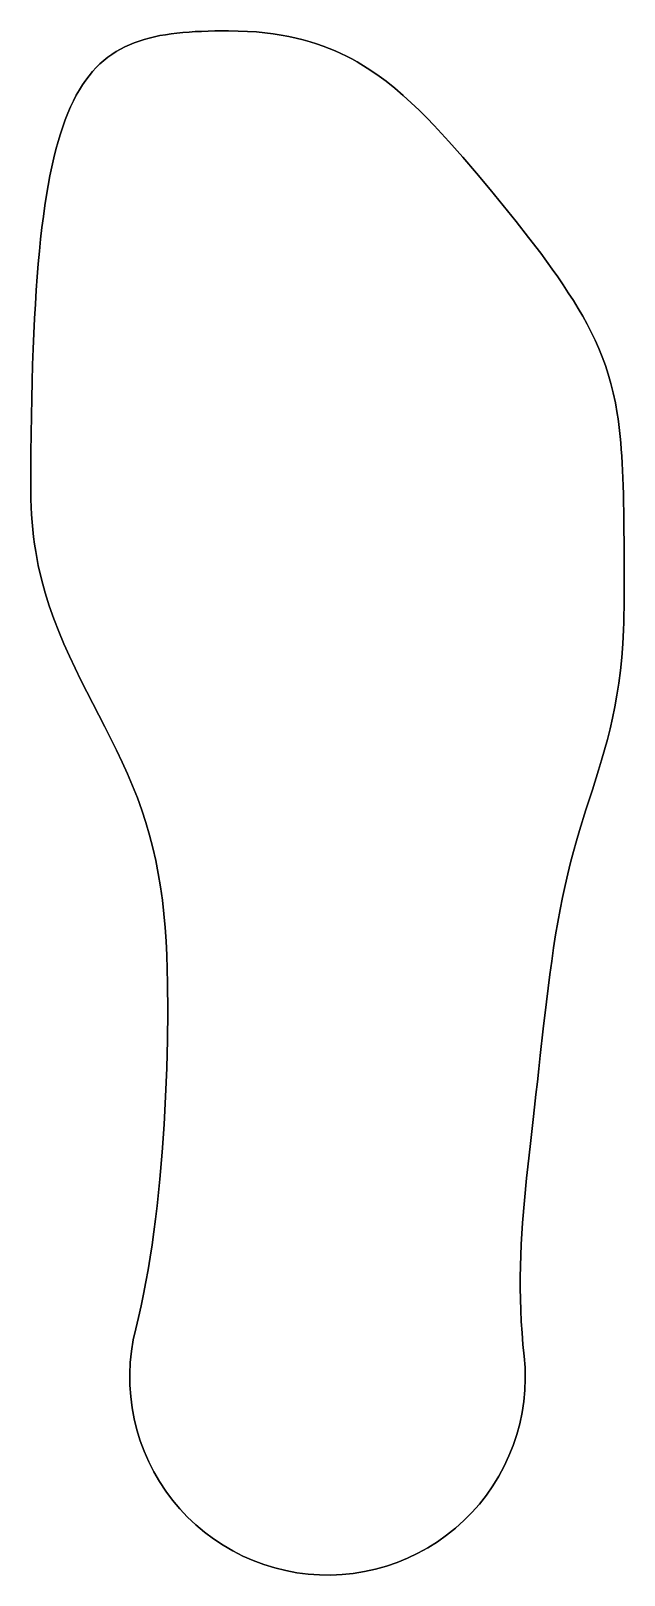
# Model space of a CAD drawing. Extents: x 60 to 157, y 19 to 271.
import ezdxf

# ---------------------------------------------------------------- set-up
doc = ezdxf.new("R2010")
doc.units = 0
doc.layers.add('Capa_1', color=7, linetype='CONTINUOUS')

msp = doc.modelspace()

# ---------------------------------------------------------------- linework, layer by layer
at = {"layer": 'Capa_1', "color": 1}
for points in [[(140.752178, 56.521466), (140.598484, 58.397359), (140.477888, 60.251698), (140.389678, 62.086018), (140.332918, 63.902356), (140.306438, 65.703206), (140.308838, 67.491475), (140.338668, 69.270459), (140.473655, 72.815029), (140.696818, 76.367412), (140.993018, 79.958439), (141.347598, 83.616539), (141.542479, 85.478596), (141.746943, 87.366333), (141.959487, 89.282181), (142.178679, 91.228279), (142.403197, 93.20647), (142.631865, 95.218143), (142.863734, 97.264019), (143.098159, 99.343971), (143.334876, 101.456791), (143.574065, 103.600006), (144.063243, 107.960419), (144.576991, 112.377987), (145.131534, 116.791439), (145.429641, 118.975998), (145.744456, 121.135058), (146.077819, 123.261252), (146.431247, 125.348052), (146.80585, 127.390034), (147.202212, 129.383143), (147.620322, 131.324943), (148.059485, 133.214839), (148.518344, 135.054047), (148.994941, 136.845383), (149.486846, 138.593001), (149.991217, 140.302161), (151.024577, 143.630173), (152.067695, 146.884696), (153.09133, 150.127016), (153.586356, 151.763956), (154.065036, 153.422678), (154.523482, 155.111789), (154.957847, 156.839908), (155.364356, 158.615538), (155.739375, 160.446926), (156.079459, 162.341935), (156.381392, 164.307914), (156.642264, 166.351554), (156.8595, 168.478791), (157.030898, 170.694694), (157.154677, 173.003389), (157.198267, 174.193536), (157.229497, 175.407949), (157.248277, 176.646835), (157.254577, 177.910322), (157.25444, 179.997659), (157.253486, 181.99196), (157.250886, 183.897707), (157.245986, 185.71924), (157.238086, 187.460756), (157.226436, 189.126322), (157.210426, 190.71985), (157.189476, 192.245134), (157.163006, 193.70582), (157.130496, 195.105436), (157.091446, 196.447378), (157.045386, 197.734911), (156.991886, 198.971189), (156.930536, 200.159231), (156.860966, 201.30195), (156.782836, 202.402132), (156.695826, 203.462457), (156.599646, 204.485491), (156.494043, 205.473688), (156.378775, 206.429399), (156.253637, 207.354871), (156.118448, 208.252241), (155.817289, 209.970766), (155.47431, 211.600168), (155.088862, 213.154138), (154.660635, 214.644991), (154.189627, 216.083673), (153.676127, 217.479898), (153.120669, 218.842172), (152.524046, 220.177918), (151.887259, 221.493493), (151.211493, 222.794335), (150.498121, 224.084954), (149.748655, 225.36908), (148.964728, 226.649705), (148.148077, 227.929154), (147.30052, 229.209168), (146.423933, 230.49099), (145.52022, 231.775414), (143.639055, 234.353562), (141.672064, 236.944184), (139.63331, 239.545685), (137.535046, 242.155938), (135.386418, 244.772058), (133.192092, 247.389438), (130.950834, 250.000788), (128.654111, 252.595158), (126.284682, 255.156898), (125.06459, 256.419148), (123.815196, 257.664768), (122.531273, 258.890058), (121.206783, 260.090858), (119.834836, 261.262478), (118.407648, 262.399678), (116.916494, 263.496708), (115.351668, 264.547158), (113.702435, 265.544018), (112.842518, 266.019978), (111.956987, 266.479618), (111.04419, 266.921858), (110.102404, 267.345598), (109.129833, 267.749668), (108.124606, 268.132858), (107.084773, 268.493928), (106.008308, 268.831578), (104.893106, 269.144438), (103.73698, 269.431118), (102.537663, 269.690168), (101.292802, 269.920078), (99.99996, 270.119267), (98.656614, 270.286147), (97.260157, 270.419027), (95.807886, 270.516227), (94.297013, 270.575927), (92.724656, 270.596227), (90.474656, 270.578527), (88.321309, 270.518327), (87.280364, 270.468927), (86.262962, 270.404827), (85.268893, 270.324727), (84.297958, 270.227227), (83.349943, 270.111057), (82.424645, 269.974818), (81.521855, 269.817188), (80.641367, 269.636808), (79.782976, 269.432348), (78.946472, 269.202438), (78.131651, 268.945758), (77.338307, 268.660948), (76.566227, 268.346668), (75.815212, 268.001558), (75.085053, 267.624288), (74.375538, 267.213518), (73.686466, 266.767888), (73.017628, 266.286048), (72.36882, 265.766668), (71.73983, 265.208398), (71.130459, 264.609888), (70.540489, 263.969798), (69.969723, 263.286768), (69.417954, 262.559478), (68.884968, 261.786558), (68.370564, 260.966668), (67.874531, 260.098478), (67.396668, 259.180618), (66.93676, 258.211758), (66.49461, 257.190558), (66.070004, 256.115648), (65.662739, 254.985708), (65.272606, 253.799378), (64.899399, 252.555318), (64.542916, 251.252188), (64.202938, 249.888628), (63.879269, 248.463308), (63.571701, 246.974868), (63.280022, 245.421958), (63.004032, 243.803255), (62.743519, 242.117403), (62.498276, 240.363047), (62.268101, 238.538851), (62.052784, 236.643465), (61.852116, 234.675554), (61.665894, 232.633753), (61.493912, 230.516733), (61.335957, 228.323145), (61.19183, 226.051638), (61.061321, 223.700869), (60.944222, 221.269495), (60.840325, 218.75616), (60.749425, 216.159534), (60.671315, 213.478267), (60.605785, 210.711001), (60.552635, 207.856402), (60.511655, 204.913123), (60.482645, 201.879817), (60.465385, 198.755141), (60.459685, 195.537742), (60.472155, 194.262794), (60.509535, 193.003268), (60.571705, 191.759105), (60.658465, 190.530192), (60.769569, 189.316402), (60.904685, 188.117549), (61.063426, 186.933425), (61.245341, 185.763789), (61.676597, 183.466838), (62.193717, 181.224135), (62.791164, 179.032687), (63.462653, 176.889102), (64.201274, 174.789645), (64.999591, 172.730296), (65.849734, 170.706802), (66.74351, 168.71472), (67.672515, 166.749479), (68.628234, 164.806435), (70.585662, 160.96822), (72.548125, 157.162855), (74.450061, 153.354162), (75.358825, 151.437798), (76.22977, 149.508062), (77.056346, 147.561298), (77.832772, 145.594233), (78.554221, 143.604058), (79.216983, 141.588505), (79.818633, 139.545919), (80.358062, 137.475288), (80.835376, 135.376214), (81.251758, 133.248878), (81.609334, 131.093997), (81.91105, 128.912793), (82.160522, 126.706949), (82.361898, 124.478565), (82.519664, 122.230072), (82.638436, 119.96414), (82.722756, 117.683583), (82.776876, 115.391269), (82.808866, 110.782533), (82.756366, 106.158891), (82.631721, 101.539304), (82.440944, 96.941518), (82.186805, 92.382833), (81.870132, 87.880147), (81.489578, 83.449434), (81.274242, 81.265657), (81.041303, 79.105153), (80.789953, 76.969449), (80.519317, 74.859945), (80.228505, 72.777921), (79.916639, 70.724538), (79.582902, 68.70085), (79.226562, 66.707762), (78.846984, 64.746062), (78.443649, 62.816382), (78.016155, 60.919173), (77.564233, 59.054724), (77.165561, 57.250319), (76.870847, 55.426054), (76.681054, 53.587904), (76.596804, 51.741904), (76.618384, 49.89411), (76.745707, 48.050581), (76.978362, 46.217367), (77.315587, 44.400482), (77.756276, 42.605872), (78.298983, 40.839442), (78.941928, 39.106982), (79.683001, 37.414172), (80.519772, 35.766552), (81.449496, 34.169552), (82.469123, 32.628392), (83.575308, 31.148142), (84.764423, 29.733632), (86.032569, 28.389532), (87.375585, 27.120242), (88.789064, 25.929912), (90.268371, 24.822452), (91.808654, 23.801502), (93.404861, 22.870402), (95.051754, 22.032222), (96.74393, 21.289702), (98.475842, 20.645272), (100.241807, 20.101052), (102.036031, 19.658823), (103.852631, 19.320033), (105.685646, 19.085803), (107.529065, 18.956903), (109.376839, 18.933703), (111.222909, 19.016403), (113.061219, 19.204613), (114.885738, 19.497773), (116.690482, 19.894892), (118.469531, 20.394682), (120.217049, 20.995512), (121.927304, 21.695392), (123.594685, 22.492042), (125.213724, 23.382842), (126.77911, 24.364862), (128.285707, 25.434892), (129.728574, 26.589432), (131.102979, 27.824662), (132.404411, 29.136572), (133.628603, 30.520822), (134.771538, 31.972892), (135.829468, 33.488012), (136.798924, 35.061212), (137.676724, 36.687332), (138.459988, 38.361052), (139.146149, 40.076852), (139.732956, 41.829132), (140.218482, 43.612122), (140.601136, 45.419994), (140.879662, 47.246799), (141.053147, 49.086559), (141.121017, 50.933231), (141.083057, 52.780758), (140.939391, 54.623089)], [(78.016188, 60.919103), (78.443682, 62.816312), (78.847017, 64.745992), (79.226595, 66.707692), (79.582935, 68.70078), (79.916672, 70.724468), (80.228538, 72.777851), (80.51935, 74.859875), (80.789986, 76.969379), (81.041336, 79.105083), (81.274275, 81.265587), (81.489611, 83.449364), (81.870165, 87.880077), (82.186838, 92.382763), (82.440977, 96.941448), (82.631754, 101.539234), (82.756399, 106.158821), (82.808899, 110.782463), (82.776909, 115.391199), (82.722789, 117.683513), (82.638469, 119.96407), (82.519697, 122.230002), (82.361931, 124.478495), (82.160555, 126.706879), (81.911083, 128.912723), (81.609367, 131.093927), (81.251791, 133.248808), (80.835409, 135.376144), (80.358095, 137.475218), (79.818666, 139.545849), (79.217016, 141.588435), (78.554254, 143.603988), (77.832805, 145.594163), (77.056379, 147.561228), (76.229803, 149.507992), (75.358858, 151.437728), (74.450094, 153.354092), (72.548158, 157.162785), (70.585695, 160.96815), (68.628267, 164.806365), (67.672548, 166.749409), (66.743543, 168.71465), (65.849767, 170.706732), (64.999624, 172.730226), (64.201307, 174.789575), (63.462686, 176.889032), (62.791197, 179.032617), (62.19375, 181.224065), (61.67663, 183.466768), (61.245374, 185.763719), (61.063459, 186.933355), (60.904718, 188.117479), (60.769602, 189.316332), (60.658498, 190.530122), (60.571738, 191.759035), (60.509568, 193.003198), (60.472188, 194.262724), (60.459718, 195.537672), (60.465418, 198.755071), (60.482678, 201.879747), (60.511688, 204.913053), (60.552668, 207.856332), (60.605818, 210.710931), (60.671348, 213.478197), (60.749458, 216.159464), (60.840358, 218.75609), (60.944255, 221.269425), (61.061354, 223.700799), (61.191863, 226.051568), (61.33599, 228.323075), (61.493945, 230.516663), (61.665927, 232.633683), (61.852149, 234.675484), (62.052817, 236.643395), (62.268134, 238.538781), (62.498309, 240.362977), (62.743552, 242.117333), (63.004065, 243.803185), (63.280055, 245.421888), (63.571734, 246.974798), (63.879302, 248.463238), (64.202971, 249.888558), (64.542949, 251.252118), (64.899432, 252.555248), (65.272639, 253.799308), (65.662772, 254.985638), (66.070037, 256.115578), (66.494643, 257.190488), (66.936793, 258.211688), (67.396701, 259.180548), (67.874564, 260.098408), (68.370597, 260.966598), (68.885001, 261.786488), (69.417987, 262.559408), (69.969756, 263.286698), (70.540522, 263.969728), (71.130492, 264.609818), (71.739863, 265.208328), (72.368853, 265.766598), (73.017661, 266.285978), (73.686499, 266.767818), (74.375571, 267.213448), (75.085086, 267.624218), (75.815245, 268.001488), (76.56626, 268.346598), (77.33834, 268.660878), (78.131684, 268.945688), (78.946505, 269.202368), (79.783009, 269.432278), (80.6414, 269.636738), (81.521888, 269.817118), (82.424678, 269.974748), (83.349976, 270.110987), (84.297991, 270.227157), (85.268926, 270.324657), (86.262995, 270.404757), (87.280397, 270.468857), (88.321342, 270.518257), (90.474689, 270.578457), (92.724689, 270.596157), (94.297046, 270.575857), (95.807919, 270.516157), (97.26019, 270.418957), (98.656647, 270.286077), (99.999993, 270.119197), (101.292835, 269.920008), (102.537696, 269.690098), (103.737013, 269.431048), (104.893139, 269.144368), (106.008341, 268.831508), (107.084806, 268.493858), (108.124639, 268.132788), (109.129866, 267.749598), (110.102437, 267.345528), (111.044223, 266.921788), (111.95702, 266.479548), (112.842551, 266.019908), (113.702468, 265.543948), (115.351701, 264.547088), (116.916527, 263.496638), (118.407681, 262.399608), (119.834869, 261.262408), (121.206816, 260.090788), (122.531306, 258.889988), (123.815229, 257.664698), (125.064623, 256.419078), (126.284715, 255.156828), (128.654144, 252.595088), (130.950867, 250.000718), (133.192125, 247.389368), (135.386451, 244.771988), (137.535079, 242.155868), (139.633343, 239.545615), (141.672097, 236.944114), (143.639088, 234.353492), (145.520253, 231.775344), (146.423966, 230.49092), (147.300553, 229.209098), (148.14811, 227.929084), (148.964761, 226.649635), (149.748688, 225.36901), (150.498154, 224.084884), (151.211526, 222.794265), (151.887292, 221.493423), (152.524079, 220.177848), (153.120702, 218.842102), (153.67616, 217.479828), (154.18966, 216.083603), (154.660668, 214.644921), (155.088895, 213.154068), (155.474343, 211.600098), (155.817322, 209.970696), (156.118481, 208.252171), (156.25367, 207.354801), (156.378808, 206.429329), (156.494076, 205.473618), (156.599679, 204.485421), (156.695859, 203.462387), (156.782869, 202.402062), (156.860999, 201.30188), (156.930569, 200.159161), (156.991919, 198.971119), (157.045419, 197.734841), (157.091479, 196.447308), (157.130529, 195.105366), (157.163039, 193.70575), (157.189509, 192.245064), (157.210459, 190.71978), (157.226469, 189.126252), (157.238119, 187.460686), (157.246019, 185.71917), (157.250919, 183.897637), (157.253519, 181.99189), (157.254473, 179.997589), (157.25461, 177.910252), (157.24831, 176.646765), (157.22953, 175.407879), (157.1983, 174.193466), (157.15471, 173.003319), (157.030931, 170.694624), (156.859533, 168.478721), (156.642297, 166.351484), (156.381425, 164.307844), (156.079492, 162.341865), (155.739408, 160.446856), (155.364389, 158.615468), (154.95788, 156.839838), (154.523515, 155.111719), (154.065069, 153.422608), (153.586389, 151.763886), (153.091363, 150.126946), (152.067728, 146.884626), (151.02461, 143.630103), (149.99125, 140.302091), (149.486879, 138.592931), (148.994974, 136.845313), (148.518377, 135.053977), (148.059518, 133.214769), (147.620355, 131.324873), (147.202245, 129.383073), (146.805883, 127.389964), (146.43128, 125.347982), (146.077852, 123.261182), (145.744489, 121.134988), (145.429674, 118.975928), (145.131567, 116.791369), (144.577024, 112.377917), (144.063276, 107.960349), (143.574098, 103.599936), (143.334909, 101.456721), (143.098192, 99.343901), (142.863767, 97.263949), (142.631898, 95.218073), (142.40323, 93.2064), (142.178712, 91.228209), (141.95952, 89.282111), (141.746976, 87.366263), (141.542512, 85.478526), (141.347631, 83.616469), (140.993051, 79.958369), (140.696851, 76.367342), (140.473688, 72.814959), (140.338701, 69.270389), (140.308871, 67.491405), (140.306471, 65.703136), (140.332951, 63.902286), (140.389711, 62.085948), (140.477921, 60.251628), (140.598517, 58.397289), (140.752211, 56.521396), (140.939457, 54.622959), (141.083123, 52.780628), (141.121083, 50.933101), (141.053213, 49.086429), (140.879728, 47.246669), (140.601202, 45.419864), (140.218548, 43.611992), (139.733022, 41.829002), (139.146215, 40.076722), (138.460054, 38.360922), (137.67679, 36.687202), (136.79899, 35.061082), (135.829534, 33.487882), (134.771604, 31.972762), (133.628669, 30.520692), (132.404477, 29.136442), (131.103045, 27.824532), (129.72864, 26.589302), (128.285773, 25.434762), (126.779176, 24.364732), (125.21379, 23.382712), (123.594751, 22.491912), (121.92737, 21.695262), (120.217115, 20.995382), (118.469597, 20.394552), (116.690548, 19.894762), (114.885804, 19.497643), (113.061285, 19.204483), (111.222975, 19.016273), (109.376905, 18.933573), (107.529131, 18.956773), (105.685712, 19.085673), (103.852697, 19.319903), (102.036097, 19.658693), (100.241873, 20.100922), (98.475908, 20.645142), (96.743996, 21.289572), (95.05182, 22.032092), (93.404927, 22.870272), (91.80872, 23.801372), (90.268437, 24.822322), (88.78913, 25.929782), (87.375651, 27.120112), (86.032635, 28.389402), (84.764489, 29.733502), (83.575374, 31.148012), (82.469189, 32.628262), (81.449562, 34.169422), (80.519838, 35.766422), (79.683067, 37.414042), (78.941994, 39.106852), (78.299049, 40.839312), (77.756342, 42.605742), (77.315653, 44.400352), (76.978428, 46.217237), (76.745773, 48.050451), (76.61845, 49.89398), (76.59687, 51.741774), (76.68112, 53.587774), (76.870913, 55.425924), (77.165627, 57.250189), (77.564299, 59.054594)], [(78.946487, 269.202368), (78.946487, 269.202368), (79.782991, 269.432278), (79.782991, 269.432278)], [(79.782991, 269.432278), (79.782991, 269.432278), (80.641382, 269.636738), (80.641382, 269.636738)], [(80.641382, 269.636738), (80.641382, 269.636738), (81.52187, 269.817118), (81.52187, 269.817118)], [(81.52187, 269.817118), (81.52187, 269.817118), (82.42466, 269.974748), (82.42466, 269.974748)], [(82.42466, 269.974748), (82.42466, 269.974748), (83.349958, 270.110987), (83.349958, 270.110987)], [(83.349958, 270.110987), (83.349958, 270.110987), (84.297973, 270.227157), (84.297973, 270.227157)], [(84.297973, 270.227157), (84.297973, 270.227157), (85.268908, 270.324657), (85.268908, 270.324657)], [(85.268908, 270.324627), (85.268908, 270.324627), (86.262977, 270.404727), (86.262977, 270.404727)], [(86.262977, 270.404737), (86.262977, 270.404737), (87.280379, 270.468837), (87.280379, 270.468837)], [(87.280379, 270.468837), (87.280379, 270.468837), (88.321324, 270.518237), (88.321324, 270.518237)], [(88.321324, 270.518257), (88.321324, 270.518257), (90.474671, 270.578457), (90.474671, 270.578457)], [(92.724671, 270.596157), (92.724671, 270.596157), (94.297028, 270.575857), (94.297028, 270.575857), (92.724671, 270.596157), (92.724671, 270.596157), (90.474671, 270.578457), (90.474671, 270.578457)], [(94.297028, 270.575847), (94.297028, 270.575847), (95.807901, 270.516147), (95.807901, 270.516147)], [(95.807901, 270.516187), (95.807901, 270.516187), (97.260172, 270.418987), (97.260172, 270.418987)], [(97.260172, 270.419027), (97.260172, 270.419027), (98.656629, 270.286147), (98.656629, 270.286147)], [(98.656629, 270.286147), (98.656629, 270.286147), (99.999975, 270.119267), (99.999975, 270.119267)], [(99.999975, 270.119267), (99.999975, 270.119267), (101.292817, 269.920078), (101.292817, 269.920078)], [(101.292817, 269.920078), (101.292817, 269.920078), (102.537678, 269.690168), (102.537678, 269.690168)], [(102.537678, 269.690168), (102.537678, 269.690168), (103.736995, 269.431118), (103.736995, 269.431118)], [(103.736995, 269.431118), (103.736995, 269.431118), (104.893121, 269.144438), (104.893121, 269.144438)], [(73.017643, 266.285978), (73.017643, 266.285978), (73.686481, 266.767818), (73.686481, 266.767818)], [(73.686481, 266.767818), (73.686481, 266.767818), (74.375553, 267.213448), (74.375553, 267.213448)], [(74.375553, 267.213448), (74.375553, 267.213448), (75.085068, 267.624218), (75.085068, 267.624218)], [(75.085068, 267.624218), (75.085068, 267.624218), (75.815227, 268.001488), (75.815227, 268.001488)], [(75.815227, 268.001488), (75.815227, 268.001488), (76.566242, 268.346598), (76.566242, 268.346598)], [(76.566242, 268.346598), (76.566242, 268.346598), (77.338322, 268.660878), (77.338322, 268.660878)], [(77.338322, 268.660878), (77.338322, 268.660878), (78.131666, 268.945688), (78.131666, 268.945688)], [(78.131666, 268.945688), (78.131666, 268.945688), (78.946487, 269.202368), (78.946487, 269.202368)], [(104.893121, 269.144438), (104.893121, 269.144438), (106.008323, 268.831578), (106.008323, 268.831578)], [(106.008323, 268.831578), (106.008323, 268.831578), (107.084788, 268.493928), (107.084788, 268.493928)], [(107.084788, 268.493928), (107.084788, 268.493928), (108.124621, 268.132858), (108.124621, 268.132858)], [(108.124621, 268.132858), (108.124621, 268.132858), (109.129848, 267.749668), (109.129848, 267.749668)], [(109.129848, 267.749668), (109.129848, 267.749668), (110.102419, 267.345598), (110.102419, 267.345598)], [(110.102419, 267.345598), (110.102419, 267.345598), (111.044205, 266.921858), (111.044205, 266.921858)], [(111.044205, 266.921858), (111.044205, 266.921858), (111.957002, 266.479618), (111.957002, 266.479618)], [(70.540504, 263.969728), (70.540504, 263.969728), (71.130474, 264.609818), (71.130474, 264.609818)], [(71.130474, 264.609818), (71.130474, 264.609818), (71.739845, 265.208328), (71.739845, 265.208328)], [(71.739845, 265.208328), (71.739845, 265.208328), (72.368835, 265.766598), (72.368835, 265.766598)], [(72.368835, 265.766598), (72.368835, 265.766598), (73.017643, 266.285978), (73.017643, 266.285978)], [(111.957002, 266.479618), (111.957002, 266.479618), (112.842533, 266.019978), (112.842533, 266.019978)], [(112.842533, 266.019978), (112.842533, 266.019978), (113.70245, 265.544018), (113.70245, 265.544018)], [(113.70245, 265.544018), (113.70245, 265.544018), (115.351683, 264.547158), (115.351683, 264.547158)], [(115.351683, 264.547158), (115.351683, 264.547158), (116.916509, 263.496708), (116.916509, 263.496708)], [(68.370579, 260.966598), (68.370579, 260.966598), (68.884983, 261.786488), (68.884983, 261.786488)], [(68.884983, 261.786488), (68.884983, 261.786488), (69.417969, 262.559408), (69.417969, 262.559408)], [(69.417969, 262.559408), (69.417969, 262.559408), (69.969738, 263.286698), (69.969738, 263.286698)], [(69.969738, 263.286698), (69.969738, 263.286698), (70.540504, 263.969728), (70.540504, 263.969728)], [(116.916509, 263.496708), (116.916509, 263.496708), (118.407663, 262.399678), (118.407663, 262.399678)], [(118.407663, 262.399678), (118.407663, 262.399678), (119.834851, 261.262478), (119.834851, 261.262478)], [(67.396683, 259.180548), (67.396683, 259.180548), (67.874546, 260.098408), (67.874546, 260.098408)], [(67.874546, 260.098408), (67.874546, 260.098408), (68.370579, 260.966598), (68.370579, 260.966598)], [(119.834851, 261.262478), (119.834851, 261.262478), (121.206798, 260.090858), (121.206798, 260.090858)], [(121.206798, 260.090858), (121.206798, 260.090858), (122.531288, 258.890058), (122.531288, 258.890058)], [(66.070019, 256.115578), (66.070019, 256.115578), (66.494625, 257.190488), (66.494625, 257.190488)], [(66.494625, 257.190488), (66.494625, 257.190488), (66.936775, 258.211688), (66.936775, 258.211688)], [(66.936775, 258.211688), (66.936775, 258.211688), (67.396683, 259.180548), (67.396683, 259.180548)], [(122.531288, 258.890058), (122.531288, 258.890058), (123.815211, 257.664768), (123.815211, 257.664768)], [(123.815211, 257.664768), (123.815211, 257.664768), (125.064605, 256.419148), (125.064605, 256.419148)], [(65.272621, 253.799308), (65.272621, 253.799308), (65.662754, 254.985638), (65.662754, 254.985638)], [(65.662754, 254.985638), (65.662754, 254.985638), (66.070019, 256.115578), (66.070019, 256.115578)], [(125.064605, 256.419148), (125.064605, 256.419148), (126.284697, 255.156898), (126.284697, 255.156898)], [(126.284697, 255.156898), (126.284697, 255.156898), (128.654126, 252.595158), (128.654126, 252.595158)], [(64.542931, 251.252118), (64.542931, 251.252118), (64.899414, 252.555248), (64.899414, 252.555248)], [(64.899414, 252.555248), (64.899414, 252.555248), (65.272621, 253.799308), (65.272621, 253.799308)], [(128.654126, 252.595158), (128.654126, 252.595158), (130.950849, 250.000788), (130.950849, 250.000788)], [(63.879284, 248.463238), (63.879284, 248.463238), (64.202953, 249.888558), (64.202953, 249.888558)], [(64.202953, 249.888558), (64.202953, 249.888558), (64.542931, 251.252118), (64.542931, 251.252118)], [(130.950849, 250.000788), (130.950849, 250.000788), (133.192107, 247.389438), (133.192107, 247.389438)], [(63.280037, 245.421888), (63.280037, 245.421888), (63.571716, 246.974798), (63.571716, 246.974798)], [(63.571716, 246.974798), (63.571716, 246.974798), (63.879284, 248.463238), (63.879284, 248.463238)], [(133.192107, 247.389438), (133.192107, 247.389438), (135.386433, 244.772058), (135.386433, 244.772058)], [(63.004047, 243.803185), (63.004047, 243.803185), (63.280037, 245.421888), (63.280037, 245.421888)], [(135.386433, 244.772058), (135.386433, 244.772058), (137.535061, 242.155938), (137.535061, 242.155938)], [(62.498291, 240.362977), (62.498291, 240.362977), (62.743534, 242.117333), (62.743534, 242.117333)], [(62.743534, 242.117333), (62.743534, 242.117333), (63.004047, 243.803185), (63.004047, 243.803185)], [(137.535061, 242.155938), (137.535061, 242.155938), (139.633325, 239.545685), (139.633325, 239.545685)], [(62.268116, 238.538781), (62.268116, 238.538781), (62.498291, 240.362977), (62.498291, 240.362977)], [(139.633325, 239.545685), (139.633325, 239.545685), (141.672079, 236.944184), (141.672079, 236.944184)], [(61.852131, 234.675484), (61.852131, 234.675484), (62.052799, 236.643395), (62.052799, 236.643395)], [(62.052799, 236.643395), (62.052799, 236.643395), (62.268116, 238.538781), (62.268116, 238.538781)], [(141.672079, 236.944184), (141.672079, 236.944184), (143.63907, 234.353562), (143.63907, 234.353562)], [(61.665909, 232.633683), (61.665909, 232.633683), (61.852131, 234.675484), (61.852131, 234.675484)], [(143.63907, 234.353562), (143.63907, 234.353562), (145.520235, 231.775414), (145.520235, 231.775414)], [(61.493927, 230.516663), (61.493927, 230.516663), (61.665909, 232.633683), (61.665909, 232.633683)], [(145.520235, 231.775414), (145.520235, 231.775414), (146.423948, 230.49099), (146.423948, 230.49099)], [(61.335972, 228.323075), (61.335972, 228.323075), (61.493927, 230.516663), (61.493927, 230.516663)], [(146.423948, 230.49099), (146.423948, 230.49099), (147.300535, 229.209168), (147.300535, 229.209168)], [(147.300535, 229.209168), (147.300535, 229.209168), (148.148092, 227.929154), (148.148092, 227.929154)], [(61.191845, 226.051568), (61.191845, 226.051568), (61.335972, 228.323075), (61.335972, 228.323075)], [(148.148092, 227.929154), (148.148092, 227.929154), (148.964743, 226.649705), (148.964743, 226.649705)], [(148.964743, 226.649705), (148.964743, 226.649705), (149.74867, 225.36908), (149.74867, 225.36908)], [(61.061336, 223.700799), (61.061336, 223.700799), (61.191845, 226.051568), (61.191845, 226.051568)], [(149.74867, 225.36908), (149.74867, 225.36908), (150.498136, 224.084954), (150.498136, 224.084954)], [(150.498136, 224.084954), (150.498136, 224.084954), (151.211508, 222.794335), (151.211508, 222.794335)], [(60.944237, 221.269425), (60.944237, 221.269425), (61.061336, 223.700799), (61.061336, 223.700799)], [(151.211508, 222.794335), (151.211508, 222.794335), (151.887274, 221.493493), (151.887274, 221.493493)], [(151.887274, 221.493493), (151.887274, 221.493493), (152.524061, 220.177918), (152.524061, 220.177918)], [(60.84034, 218.75609), (60.84034, 218.75609), (60.944237, 221.269425), (60.944237, 221.269425)], [(152.524061, 220.177918), (152.524061, 220.177918), (153.120684, 218.842172), (153.120684, 218.842172)], [(60.749443, 216.159464), (60.749443, 216.159464), (60.840343, 218.75609), (60.840343, 218.75609)], [(153.120684, 218.842172), (153.120684, 218.842172), (153.676142, 217.479898), (153.676142, 217.479898)], [(153.676142, 217.479898), (153.676142, 217.479898), (154.189642, 216.083673), (154.189642, 216.083673)], [(60.671337, 213.478197), (60.671337, 213.478197), (60.749447, 216.159464), (60.749447, 216.159464)], [(154.189642, 216.083673), (154.189642, 216.083673), (154.66065, 214.644991), (154.66065, 214.644991)], [(154.66065, 214.644991), (154.66065, 214.644991), (155.088877, 213.154138), (155.088877, 213.154138)], [(60.605812, 210.710931), (60.605812, 210.710931), (60.671342, 213.478197), (60.671342, 213.478197)], [(155.088877, 213.154138), (155.088877, 213.154138), (155.474325, 211.600168), (155.474325, 211.600168)], [(155.474325, 211.600168), (155.474325, 211.600168), (155.817304, 209.970766), (155.817304, 209.970766)], [(60.552666, 207.856332), (60.552666, 207.856332), (60.605816, 210.710931), (60.605816, 210.710931)], [(155.817304, 209.970766), (155.817304, 209.970766), (156.118463, 208.252241), (156.118463, 208.252241)], [(60.511688, 204.913053), (60.511688, 204.913053), (60.552668, 207.856332), (60.552668, 207.856332)], [(156.118463, 208.252241), (156.118463, 208.252241), (156.253652, 207.354871), (156.253652, 207.354871)], [(156.253652, 207.354871), (156.253652, 207.354871), (156.37879, 206.429399), (156.37879, 206.429399)], [(156.37879, 206.429399), (156.37879, 206.429399), (156.494058, 205.473688), (156.494058, 205.473688)], [(60.482677, 201.879747), (60.482677, 201.879747), (60.511687, 204.913053), (60.511687, 204.913053)], [(156.494058, 205.473688), (156.494058, 205.473688), (156.599661, 204.485491), (156.599661, 204.485491)], [(156.599661, 204.485491), (156.599661, 204.485491), (156.695841, 203.462457), (156.695841, 203.462457)], [(60.46542, 198.755071), (60.46542, 198.755071), (60.48268, 201.879747), (60.48268, 201.879747)], [(156.695837, 203.462457), (156.695837, 203.462457), (156.782847, 202.402132), (156.782847, 202.402132)], [(156.78285, 202.402132), (156.78285, 202.402132), (156.86098, 201.30195), (156.86098, 201.30195)], [(156.860979, 201.30195), (156.860979, 201.30195), (156.930549, 200.159231), (156.930549, 200.159231)], [(156.930548, 200.159231), (156.930548, 200.159231), (156.991898, 198.971189), (156.991898, 198.971189)], [(156.991896, 198.971189), (156.991896, 198.971189), (157.045396, 197.734911), (157.045396, 197.734911)], [(60.459717, 195.537672), (60.459717, 195.537672), (60.465417, 198.755071), (60.465417, 198.755071), (60.459717, 195.537672), (60.459717, 195.537672), (60.472187, 194.262724), (60.472187, 194.262724)], [(157.0454, 197.734911), (157.0454, 197.734911), (157.09146, 196.447378), (157.09146, 196.447378)], [(157.091459, 196.447378), (157.091459, 196.447378), (157.130509, 195.105436), (157.130509, 195.105436)], [(60.509571, 193.003198), (60.509571, 193.003198), (60.472191, 194.262724), (60.472191, 194.262724)], [(157.130514, 195.105436), (157.130514, 195.105436), (157.163024, 193.70582), (157.163024, 193.70582)], [(60.571739, 191.759035), (60.571739, 191.759035), (60.509569, 193.003198), (60.509569, 193.003198)], [(60.658504, 190.530122), (60.658504, 190.530122), (60.571744, 191.759035), (60.571744, 191.759035)], [(157.163023, 193.70582), (157.163023, 193.70582), (157.189493, 192.245134), (157.189493, 192.245134)], [(157.189493, 192.245134), (157.189493, 192.245134), (157.210443, 190.71985), (157.210443, 190.71985)], [(60.769608, 189.316332), (60.769608, 189.316332), (60.658504, 190.530122), (60.658504, 190.530122)], [(60.904724, 188.117479), (60.904724, 188.117479), (60.769608, 189.316332), (60.769608, 189.316332)], [(157.210447, 190.71985), (157.210447, 190.71985), (157.226457, 189.126322), (157.226457, 189.126322)], [(157.226454, 189.126322), (157.226454, 189.126322), (157.238104, 187.460756), (157.238104, 187.460756)], [(61.063465, 186.933355), (61.063465, 186.933355), (60.904724, 188.117479), (60.904724, 188.117479)], [(61.24538, 185.763719), (61.24538, 185.763719), (61.063465, 186.933355), (61.063465, 186.933355)], [(157.238108, 187.460756), (157.238108, 187.460756), (157.246008, 185.71924), (157.246008, 185.71924)], [(61.676636, 183.466768), (61.676636, 183.466768), (61.24538, 185.763719), (61.24538, 185.763719)], [(157.246046, 185.71924), (157.246046, 185.71924), (157.250946, 183.897707), (157.250946, 183.897707)], [(157.25094, 183.897707), (157.25094, 183.897707), (157.25354, 181.99196), (157.25354, 181.99196)], [(62.193756, 181.224065), (62.193756, 181.224065), (61.676636, 183.466768), (61.676636, 183.466768)], [(62.791203, 179.032617), (62.791203, 179.032617), (62.193756, 181.224065), (62.193756, 181.224065)], [(157.253492, 181.99196), (157.253492, 181.99196), (157.254446, 179.997659), (157.254446, 179.997659)], [(63.462692, 176.889032), (63.462692, 176.889032), (62.791203, 179.032617), (62.791203, 179.032617)], [(157.254583, 177.910322), (157.254583, 177.910322), (157.248283, 176.646835), (157.248283, 176.646835), (157.254583, 177.910322), (157.254583, 177.910322), (157.254446, 179.997659), (157.254446, 179.997659)], [(64.201313, 174.789575), (64.201313, 174.789575), (63.462692, 176.889032), (63.462692, 176.889032)], [(157.24832, 176.646835), (157.24832, 176.646835), (157.22954, 175.407949), (157.22954, 175.407949)], [(64.99963, 172.730226), (64.99963, 172.730226), (64.201313, 174.789575), (64.201313, 174.789575)], [(157.198313, 174.193536), (157.198313, 174.193536), (157.154723, 173.003389), (157.154723, 173.003389)], [(157.229544, 175.407949), (157.229544, 175.407949), (157.198314, 174.193536), (157.198314, 174.193536)], [(65.849773, 170.706732), (65.849773, 170.706732), (64.99963, 172.730226), (64.99963, 172.730226)], [(157.154718, 173.003389), (157.154718, 173.003389), (157.030939, 170.694694), (157.030939, 170.694694)], [(66.743549, 168.71465), (66.743549, 168.71465), (65.849773, 170.706732), (65.849773, 170.706732)], [(67.672554, 166.749409), (67.672554, 166.749409), (66.743549, 168.71465), (66.743549, 168.71465)], [(157.030939, 170.694694), (157.030939, 170.694694), (156.859541, 168.478791), (156.859541, 168.478791)], [(68.628273, 164.806365), (68.628273, 164.806365), (67.672554, 166.749409), (67.672554, 166.749409)], [(156.642305, 166.351554), (156.642305, 166.351554), (156.381433, 164.307914), (156.381433, 164.307914)], [(156.859541, 168.478791), (156.859541, 168.478791), (156.642305, 166.351554), (156.642305, 166.351554)], [(70.585701, 160.96815), (70.585701, 160.96815), (68.628273, 164.806365), (68.628273, 164.806365)], [(156.381433, 164.307914), (156.381433, 164.307914), (156.0795, 162.341935), (156.0795, 162.341935)], [(156.0795, 162.341935), (156.0795, 162.341935), (155.739416, 160.446926), (155.739416, 160.446926)], [(72.548164, 157.162785), (72.548164, 157.162785), (70.585701, 160.96815), (70.585701, 160.96815)], [(155.364397, 158.615538), (155.364397, 158.615538), (154.957888, 156.839908), (154.957888, 156.839908)], [(155.739416, 160.446926), (155.739416, 160.446926), (155.364397, 158.615538), (155.364397, 158.615538)], [(74.4501, 153.354092), (74.4501, 153.354092), (72.548164, 157.162785), (72.548164, 157.162785)], [(154.957888, 156.839908), (154.957888, 156.839908), (154.523523, 155.111789), (154.523523, 155.111789)], [(154.523523, 155.111789), (154.523523, 155.111789), (154.065077, 153.422678), (154.065077, 153.422678)], [(75.358864, 151.437728), (75.358864, 151.437728), (74.4501, 153.354092), (74.4501, 153.354092)], [(76.229809, 149.507992), (76.229809, 149.507992), (75.358864, 151.437728), (75.358864, 151.437728)], [(153.586397, 151.763956), (153.586397, 151.763956), (153.091371, 150.127016), (153.091371, 150.127016)], [(154.065077, 153.422678), (154.065077, 153.422678), (153.586397, 151.763956), (153.586397, 151.763956)], [(77.056385, 147.561228), (77.056385, 147.561228), (76.229809, 149.507992), (76.229809, 149.507992)], [(153.091371, 150.127016), (153.091371, 150.127016), (152.067736, 146.884696), (152.067736, 146.884696)], [(77.832811, 145.594163), (77.832811, 145.594163), (77.056385, 147.561228), (77.056385, 147.561228)], [(152.067736, 146.884696), (152.067736, 146.884696), (151.024618, 143.630173), (151.024618, 143.630173)], [(78.55426, 143.603988), (78.55426, 143.603988), (77.832811, 145.594163), (77.832811, 145.594163)], [(79.217022, 141.588435), (79.217022, 141.588435), (78.55426, 143.603988), (78.55426, 143.603988)], [(151.024618, 143.630173), (151.024618, 143.630173), (149.991258, 140.302161), (149.991258, 140.302161)], [(79.818672, 139.545849), (79.818672, 139.545849), (79.217022, 141.588435), (79.217022, 141.588435)], [(80.358101, 137.475218), (80.358101, 137.475218), (79.818672, 139.545849), (79.818672, 139.545849)], [(149.486887, 138.593001), (149.486887, 138.593001), (148.994982, 136.845383), (148.994982, 136.845383)], [(149.991258, 140.302161), (149.991258, 140.302161), (149.486887, 138.593001), (149.486887, 138.593001)], [(80.835415, 135.376144), (80.835415, 135.376144), (80.358101, 137.475218), (80.358101, 137.475218)], [(148.994982, 136.845383), (148.994982, 136.845383), (148.518385, 135.054047), (148.518385, 135.054047)], [(81.251797, 133.248808), (81.251797, 133.248808), (80.835415, 135.376144), (80.835415, 135.376144)], [(148.518385, 135.054047), (148.518385, 135.054047), (148.059526, 133.214839), (148.059526, 133.214839)], [(81.609373, 131.093927), (81.609373, 131.093927), (81.251797, 133.248808), (81.251797, 133.248808)], [(81.911089, 128.912723), (81.911089, 128.912723), (81.609373, 131.093927), (81.609373, 131.093927)], [(147.620363, 131.324943), (147.620363, 131.324943), (147.202253, 129.383143), (147.202253, 129.383143)], [(148.059526, 133.214839), (148.059526, 133.214839), (147.620363, 131.324943), (147.620363, 131.324943)], [(82.160561, 126.706879), (82.160561, 126.706879), (81.911089, 128.912723), (81.911089, 128.912723)], [(147.202253, 129.383143), (147.202253, 129.383143), (146.805891, 127.390034), (146.805891, 127.390034)], [(82.361937, 124.478495), (82.361937, 124.478495), (82.160561, 126.706879), (82.160561, 126.706879)], [(146.805891, 127.390034), (146.805891, 127.390034), (146.431288, 125.348052), (146.431288, 125.348052)], [(82.519703, 122.230002), (82.519703, 122.230002), (82.361937, 124.478495), (82.361937, 124.478495)], [(146.431288, 125.348052), (146.431288, 125.348052), (146.07786, 123.261252), (146.07786, 123.261252)], [(82.638475, 119.96407), (82.638475, 119.96407), (82.519703, 122.230002), (82.519703, 122.230002)], [(145.744497, 121.135058), (145.744497, 121.135058), (145.429682, 118.975998), (145.429682, 118.975998)], [(146.07786, 123.261252), (146.07786, 123.261252), (145.744497, 121.135058), (145.744497, 121.135058)], [(82.722792, 117.683513), (82.722792, 117.683513), (82.638472, 119.96407), (82.638472, 119.96407)], [(145.429682, 118.975998), (145.429682, 118.975998), (145.131575, 116.791439), (145.131575, 116.791439)], [(82.776909, 115.391199), (82.776909, 115.391199), (82.722789, 117.683513), (82.722789, 117.683513)], [(145.131575, 116.791439), (145.131575, 116.791439), (144.577032, 112.377987), (144.577032, 112.377987)], [(82.808903, 110.782463), (82.808903, 110.782463), (82.776913, 115.391199), (82.776913, 115.391199)], [(82.756399, 106.158821), (82.756399, 106.158821), (82.808899, 110.782463), (82.808899, 110.782463)], [(144.577032, 112.377987), (144.577032, 112.377987), (144.063284, 107.960419), (144.063284, 107.960419)], [(82.631754, 101.539234), (82.631754, 101.539234), (82.756399, 106.158821), (82.756399, 106.158821)], [(144.063284, 107.960419), (144.063284, 107.960419), (143.574106, 103.600006), (143.574106, 103.600006)], [(143.574106, 103.600006), (143.574106, 103.600006), (143.334917, 101.456791), (143.334917, 101.456791)], [(82.440977, 96.941448), (82.440977, 96.941448), (82.631754, 101.539234), (82.631754, 101.539234)], [(143.334917, 101.456791), (143.334917, 101.456791), (143.0982, 99.343971), (143.0982, 99.343971)], [(143.0982, 99.343971), (143.0982, 99.343971), (142.863775, 97.264019), (142.863775, 97.264019)], [(82.186838, 92.382763), (82.186838, 92.382763), (82.440977, 96.941448), (82.440977, 96.941448)], [(142.863775, 97.264019), (142.863775, 97.264019), (142.631906, 95.218143), (142.631906, 95.218143)], [(142.403238, 93.20647), (142.403238, 93.20647), (142.17872, 91.228279), (142.17872, 91.228279)], [(142.631906, 95.218143), (142.631906, 95.218143), (142.403238, 93.20647), (142.403238, 93.20647)], [(81.870165, 87.880077), (81.870165, 87.880077), (82.186838, 92.382763), (82.186838, 92.382763)], [(142.17872, 91.228279), (142.17872, 91.228279), (141.959528, 89.282181), (141.959528, 89.282181)], [(141.959528, 89.282181), (141.959528, 89.282181), (141.746984, 87.366333), (141.746984, 87.366333)], [(81.489611, 83.449364), (81.489611, 83.449364), (81.870165, 87.880077), (81.870165, 87.880077)], [(141.746984, 87.366333), (141.746984, 87.366333), (141.54252, 85.478596), (141.54252, 85.478596)], [(81.274275, 81.265587), (81.274275, 81.265587), (81.489611, 83.449364), (81.489611, 83.449364)], [(141.347639, 83.616539), (141.347639, 83.616539), (140.993059, 79.958439), (140.993059, 79.958439)], [(141.54252, 85.478596), (141.54252, 85.478596), (141.347639, 83.616539), (141.347639, 83.616539)], [(81.041336, 79.105083), (81.041336, 79.105083), (81.274275, 81.265587), (81.274275, 81.265587)], [(80.789986, 76.969379), (80.789986, 76.969379), (81.041336, 79.105083), (81.041336, 79.105083)], [(140.993059, 79.958439), (140.993059, 79.958439), (140.696859, 76.367412), (140.696859, 76.367412)], [(80.51935, 74.859875), (80.51935, 74.859875), (80.789986, 76.969379), (80.789986, 76.969379)], [(140.696859, 76.367412), (140.696859, 76.367412), (140.473696, 72.815029), (140.473696, 72.815029)], [(80.228538, 72.777851), (80.228538, 72.777851), (80.51935, 74.859875), (80.51935, 74.859875)], [(79.582935, 68.70078), (79.582935, 68.70078), (79.916672, 70.724468), (79.916672, 70.724468)], [(79.916672, 70.724468), (79.916672, 70.724468), (80.228538, 72.777851), (80.228538, 72.777851)], [(140.473696, 72.815029), (140.473696, 72.815029), (140.338709, 69.270459), (140.338709, 69.270459)], [(79.226595, 66.707692), (79.226595, 66.707692), (79.582935, 68.70078), (79.582935, 68.70078)], [(140.338709, 69.270459), (140.338709, 69.270459), (140.308879, 67.491475), (140.308879, 67.491475)], [(78.847017, 64.745992), (78.847017, 64.745992), (79.226595, 66.707692), (79.226595, 66.707692)], [(140.30644, 65.703206), (140.30644, 65.703206), (140.33292, 63.902356), (140.33292, 63.902356)], [(140.30888, 67.491475), (140.30888, 67.491475), (140.30648, 65.703206), (140.30648, 65.703206)], [(78.443682, 62.816312), (78.443682, 62.816312), (78.847017, 64.745992), (78.847017, 64.745992)], [(140.33292, 63.902356), (140.33292, 63.902356), (140.38968, 62.086018), (140.38968, 62.086018)], [(77.564266, 59.054654), (77.564266, 59.054654), (78.016188, 60.919103), (78.016188, 60.919103)], [(78.016188, 60.919103), (78.016188, 60.919103), (78.443682, 62.816312), (78.443682, 62.816312)], [(140.389683, 62.086018), (140.389683, 62.086018), (140.477893, 60.251698), (140.477893, 60.251698)], [(77.165594, 57.250249), (77.165594, 57.250249), (77.564266, 59.054654), (77.564266, 59.054654)], [(140.477888, 60.251698), (140.477888, 60.251698), (140.598484, 58.397359), (140.598484, 58.397359)], [(140.598484, 58.397359), (140.598484, 58.397359), (140.752178, 56.521466), (140.752178, 56.521466)], [(76.681087, 53.587834), (76.681087, 53.587834), (76.87088, 55.425984), (76.87088, 55.425984)], [(76.87088, 55.425984), (76.87088, 55.425984), (77.165594, 57.250249), (77.165594, 57.250249)], [(140.939424, 54.623029), (140.939424, 54.623029), (140.752178, 56.521466), (140.752178, 56.521466)], [(76.596836, 51.741834), (76.596836, 51.741834), (76.681086, 53.587834), (76.681086, 53.587834)], [(140.939424, 54.623029), (140.939424, 54.623029), (141.08309, 52.780698), (141.08309, 52.780698)], [(76.618412, 49.89404), (76.618412, 49.89404), (76.596832, 51.741834), (76.596832, 51.741834)], [(141.12105, 50.933171), (141.12105, 50.933171), (141.05318, 49.086499), (141.05318, 49.086499)], [(141.08309, 52.780698), (141.08309, 52.780698), (141.12105, 50.933171), (141.12105, 50.933171)], [(76.745735, 48.050511), (76.745735, 48.050511), (76.618412, 49.89404), (76.618412, 49.89404)], [(76.97839, 46.217297), (76.97839, 46.217297), (76.745735, 48.050511), (76.745735, 48.050511)], [(141.053175, 49.086499), (141.053175, 49.086499), (140.87969, 47.246739), (140.87969, 47.246739)], [(77.315615, 44.400412), (77.315615, 44.400412), (76.97839, 46.217297), (76.97839, 46.217297)], [(140.601164, 45.419934), (140.601164, 45.419934), (140.21851, 43.612062), (140.21851, 43.612062)], [(140.87969, 47.246739), (140.87969, 47.246739), (140.601164, 45.419934), (140.601164, 45.419934)], [(77.756304, 42.605802), (77.756304, 42.605802), (77.315615, 44.400412), (77.315615, 44.400412)], [(140.21851, 43.612062), (140.21851, 43.612062), (139.732984, 41.829072), (139.732984, 41.829072)], [(78.299011, 40.839372), (78.299011, 40.839372), (77.756304, 42.605802), (77.756304, 42.605802)], [(78.941956, 39.106912), (78.941956, 39.106912), (78.299011, 40.839372), (78.299011, 40.839372)], [(139.732984, 41.829072), (139.732984, 41.829072), (139.146177, 40.076792), (139.146177, 40.076792)], [(79.683029, 37.414102), (79.683029, 37.414102), (78.941956, 39.106912), (78.941956, 39.106912)], [(138.460016, 38.360992), (138.460016, 38.360992), (137.676752, 36.687272), (137.676752, 36.687272)], [(139.146177, 40.076792), (139.146177, 40.076792), (138.460016, 38.360992), (138.460016, 38.360992)], [(80.5198, 35.766482), (80.5198, 35.766482), (79.683029, 37.414102), (79.683029, 37.414102)], [(81.449524, 34.169482), (81.449524, 34.169482), (80.5198, 35.766482), (80.5198, 35.766482)], [(137.676752, 36.687272), (137.676752, 36.687272), (136.798952, 35.061152), (136.798952, 35.061152)], [(82.469151, 32.628322), (82.469151, 32.628322), (81.449524, 34.169482), (81.449524, 34.169482)], [(135.829496, 33.487952), (135.829496, 33.487952), (134.771566, 31.972832), (134.771566, 31.972832)], [(136.798952, 35.061152), (136.798952, 35.061152), (135.829496, 33.487952), (135.829496, 33.487952)], [(83.575336, 31.148072), (83.575336, 31.148072), (82.469151, 32.628322), (82.469151, 32.628322)], [(84.764451, 29.733562), (84.764451, 29.733562), (83.575336, 31.148072), (83.575336, 31.148072)], [(133.628631, 30.520762), (133.628631, 30.520762), (132.404439, 29.136512), (132.404439, 29.136512)], [(134.771566, 31.972832), (134.771566, 31.972832), (133.628631, 30.520762), (133.628631, 30.520762)], [(86.032597, 28.389462), (86.032597, 28.389462), (84.764451, 29.733562), (84.764451, 29.733562)], [(87.375613, 27.120172), (87.375613, 27.120172), (86.032597, 28.389462), (86.032597, 28.389462)], [(131.103007, 27.824602), (131.103007, 27.824602), (129.728602, 26.589372), (129.728602, 26.589372)], [(132.404439, 29.136512), (132.404439, 29.136512), (131.103007, 27.824602), (131.103007, 27.824602)], [(88.789092, 25.929842), (88.789092, 25.929842), (87.375613, 27.120172), (87.375613, 27.120172)], [(90.268399, 24.822382), (90.268399, 24.822382), (88.789092, 25.929842), (88.789092, 25.929842)], [(128.285735, 25.434832), (128.285735, 25.434832), (126.779138, 24.364802), (126.779138, 24.364802)], [(129.728602, 26.589372), (129.728602, 26.589372), (128.285735, 25.434832), (128.285735, 25.434832)], [(91.808682, 23.801432), (91.808682, 23.801432), (90.268399, 24.822382), (90.268399, 24.822382)], [(93.404889, 22.870332), (93.404889, 22.870332), (91.808682, 23.801432), (91.808682, 23.801432)], [(95.051782, 22.032152), (95.051782, 22.032152), (93.404889, 22.870332), (93.404889, 22.870332)], [(125.213752, 23.382782), (125.213752, 23.382782), (123.594713, 22.491982), (123.594713, 22.491982)], [(126.779138, 24.364802), (126.779138, 24.364802), (125.213752, 23.382782), (125.213752, 23.382782)], [(96.743958, 21.289632), (96.743958, 21.289632), (95.051782, 22.032152), (95.051782, 22.032152)], [(98.47587, 20.645202), (98.47587, 20.645202), (96.743958, 21.289632), (96.743958, 21.289632)], [(100.241835, 20.100982), (100.241835, 20.100982), (98.47587, 20.645202), (98.47587, 20.645202)], [(118.469559, 20.394622), (118.469559, 20.394622), (116.69051, 19.894832), (116.69051, 19.894832)], [(120.217077, 20.995452), (120.217077, 20.995452), (118.469559, 20.394622), (118.469559, 20.394622)], [(121.927332, 21.695332), (121.927332, 21.695332), (120.217077, 20.995452), (120.217077, 20.995452)], [(123.594713, 22.491982), (123.594713, 22.491982), (121.927332, 21.695332), (121.927332, 21.695332)], [(102.036059, 19.658753), (102.036059, 19.658753), (100.241835, 20.100982), (100.241835, 20.100982)], [(103.852659, 19.319963), (103.852659, 19.319963), (102.036059, 19.658753), (102.036059, 19.658753)], [(105.685674, 19.085733), (105.685674, 19.085733), (103.852659, 19.319963), (103.852659, 19.319963)], [(107.529093, 18.956833), (107.529093, 18.956833), (105.685674, 19.085733), (105.685674, 19.085733)], [(109.376867, 18.933673), (109.376867, 18.933673), (107.529093, 18.956873), (107.529093, 18.956873)], [(111.222937, 19.016343), (111.222937, 19.016343), (109.376867, 18.933643), (109.376867, 18.933643)], [(113.061247, 19.204553), (113.061247, 19.204553), (111.222937, 19.016343), (111.222937, 19.016343)], [(114.885766, 19.497713), (114.885766, 19.497713), (113.061247, 19.204553), (113.061247, 19.204553)], [(116.69051, 19.894832), (116.69051, 19.894832), (114.885766, 19.497713), (114.885766, 19.497713)]]:
    msp.add_lwpolyline(points, close=True, dxfattribs=at)

doc.saveas('drawing.dxf')
